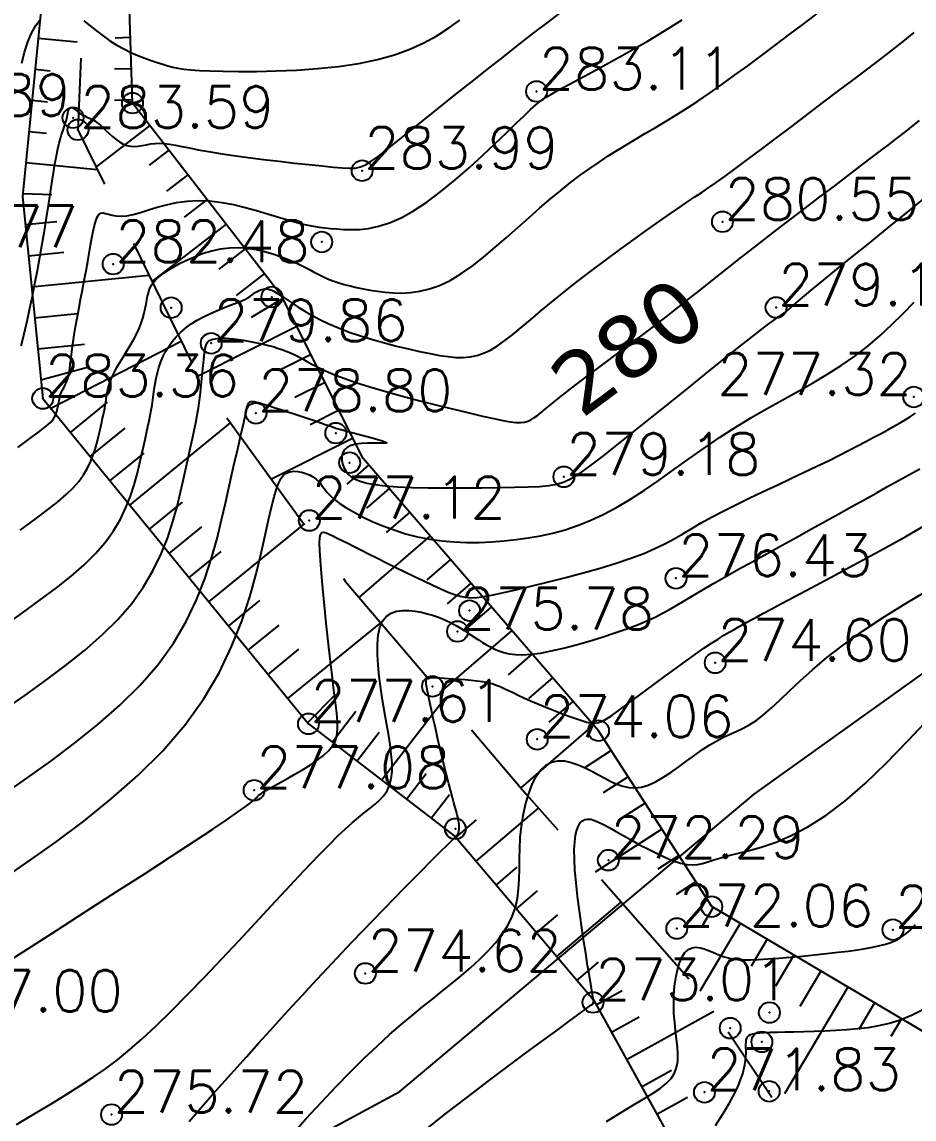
# Model space of a CAD drawing. Header units: millimetres. Extents: x 524954 to 526204, y 9523489 to 9524010.
# Drawn here: x 525968.85 to 525990.26, y 9523693.55 to 9523719.9 of the extents above; entities that cross this region are included whole.
import ezdxf
from ezdxf.enums import TextEntityAlignment as Align

# ---------------------------------------------------------------- set-up
doc = ezdxf.new("R2010")
doc.units = ezdxf.units.MM
doc.header["$PDMODE"] = 32
doc.header["$PDSIZE"] = 0.5
doc.linetypes.add('CACHE2', pattern=[4.7625, 3.175, -1.5875])
for name, color, linetype in [('Bas_Talus', 40, 'CACHE2'), ('CN_01_00', 3, 'Continuous'), ('CN_02_00', 4, 'Continuous'), ('CN_05_00', 6, 'Continuous'), ('CN_10_00', 1, 'Continuous'), ('Cotation Courbes de niveau', 7, 'Continuous'), ('Haut_Talus', 30, 'Continuous'), ('PLUME_4', 3, 'Continuous'), ('Talus', 2, 'Continuous'), ('TopoAlt', 3, 'Continuous'), ('TOPOJIS', 7, 'Continuous')]:
    doc.layers.add(name, color=color, linetype=linetype)
doc.styles.add('Simplex 1.0', font='Simplex.shx', dxfattribs={"width": 0.99, "height": 1})
doc.styles.add('Verdana 1.0', font='verdana.ttf', dxfattribs={"width": 0.99, "height": 1})

# ---------------------------------------------------------------- blocks, each defined once
blk = doc.blocks.new('TCPOINT M')
at = {"color": 0}
blk.add_point((0, 0), dxfattribs=at)
at = {"layer": 'TopoAlt', "style": 'Simplex 1.0', "width": 0.99}
blk.add_attdef('ALT', (0.15, 0.15), '', height=1, dxfattribs=at)

msp = doc.modelspace()

# ---------------------------------------------------------------- linework, layer by layer
at = {"layer": 'Bas_Talus', "flags": 128}
msp.add_lwpolyline([(525970.262, 9523719.035), (525970.196, 9523717.311), (525973.155, 9523711.239), (525976.613, 9523706.474), (525980.955, 9523701.353), (525985.193, 9523696.546), (525986.851, 9523694.081)], dxfattribs=at)
at = {"layer": 'CN_01_00', "flags": 128}
for points, elevation in [([(525968.755, 9523709.684), (525969.04, 9523709.895), (525969.247, 9523710.05), (525969.39, 9523710.159), (525969.483, 9523710.234), (525969.542, 9523710.288), (525969.58, 9523710.331), (525969.61, 9523710.373), (525969.635, 9523710.416), (525969.656, 9523710.459), (525969.672, 9523710.501), (525969.686, 9523710.542), (525969.696, 9523710.581), (525969.705, 9523710.617), (525969.713, 9523710.651), (525969.72, 9523710.681), (525969.726, 9523710.708), (525969.731, 9523710.733), (525969.736, 9523710.755), (525969.741, 9523710.776), (525969.745, 9523710.796), (525969.748, 9523710.815), (525969.751, 9523710.834), (525969.754, 9523710.853), (525969.757, 9523710.873), (525969.76, 9523710.894), (525969.765, 9523710.916), (525969.771, 9523710.94), (525969.779, 9523710.965), (525969.79, 9523710.992), (525969.804, 9523711.021), (525969.821, 9523711.053), (525969.84, 9523711.088), (525969.862, 9523711.127), (525969.884, 9523711.17), (525969.907, 9523711.219), (525969.929, 9523711.275), (525969.95, 9523711.337), (525969.968, 9523711.407), (525969.984, 9523711.485), (525969.998, 9523711.573), (525970.011, 9523711.673), (525970.025, 9523711.785), (525970.04, 9523711.91), (525970.058, 9523712.051), (525970.08, 9523712.208), (525970.107, 9523712.384), (525970.139, 9523712.577), (525970.177, 9523712.786), (525970.217, 9523713.007), (525970.26, 9523713.235), (525970.304, 9523713.466), (525970.348, 9523713.698), (525970.39, 9523713.925), (525970.43, 9523714.144), (525970.466, 9523714.351), (525970.499, 9523714.544), (525970.53, 9523714.72), (525970.561, 9523714.878), (525970.592, 9523715.014), (525970.625, 9523715.127), (525970.661, 9523715.215), (525970.701, 9523715.275), (525970.746, 9523715.305), (525970.798, 9523715.313), (525970.859, 9523715.304), (525970.932, 9523715.285), (525971.017, 9523715.263), (525971.117, 9523715.245), (525971.233, 9523715.237), (525971.368, 9523715.247), (525971.523, 9523715.278), (525971.697, 9523715.326), (525971.89, 9523715.386), (525972.099, 9523715.45), (525972.325, 9523715.511), (525972.565, 9523715.563), (525972.819, 9523715.6), (525973.085, 9523715.615), (525973.363, 9523715.603), (525973.646, 9523715.568), (525973.931, 9523715.514), (525974.212, 9523715.447), (525974.485, 9523715.372), (525974.745, 9523715.295), (525974.985, 9523715.22), (525975.203, 9523715.153), (525975.394, 9523715.098), (525975.562, 9523715.054), (525975.713, 9523715.02), (525975.852, 9523714.993), (525975.985, 9523714.973), (525976.119, 9523714.957), (525976.257, 9523714.944), (525976.406, 9523714.931), (525976.571, 9523714.919), (525976.754, 9523714.913), (525976.954, 9523714.92), (525977.173, 9523714.944), (525977.412, 9523714.995), (525977.67, 9523715.077), (525977.95, 9523715.197), (525978.251, 9523715.362), (525978.572, 9523715.575), (525978.908, 9523715.827), (525979.248, 9523716.106), (525979.584, 9523716.399), (525979.908, 9523716.694), (525980.21, 9523716.979), (525980.482, 9523717.241), (525980.716, 9523717.467), (525980.906, 9523717.65), (525981.059, 9523717.795), (525981.189, 9523717.909), (525981.305, 9523718.003), (525981.42, 9523718.084), (525981.545, 9523718.162), (525981.692, 9523718.246), (525981.873, 9523718.344), (525982.094, 9523718.463), (525982.352, 9523718.601), (525982.637, 9523718.754), (525982.941, 9523718.92), (525983.256, 9523719.093), (525983.572, 9523719.27), (525983.881, 9523719.447), (525984.174, 9523719.621), (525984.445, 9523719.789), (525984.701, 9523719.954)], 283), ([(525968.395, 9523705.377), (525968.864, 9523705.711), (525969.292, 9523706.021), (525969.682, 9523706.314), (525970.032, 9523706.593), (525970.344, 9523706.864), (525970.617, 9523707.132), (525970.852, 9523707.402), (525971.05, 9523707.679), (525971.214, 9523707.959), (525971.349, 9523708.239), (525971.458, 9523708.515), (525971.545, 9523708.783), (525971.616, 9523709.039), (525971.674, 9523709.279), (525971.723, 9523709.499), (525971.768, 9523709.698), (525971.808, 9523709.876), (525971.844, 9523710.037), (525971.876, 9523710.184), (525971.905, 9523710.321), (525971.931, 9523710.45), (525971.954, 9523710.575), (525971.975, 9523710.7), (525971.993, 9523710.826), (525972.01, 9523710.954), (525972.028, 9523711.084), (525972.049, 9523711.214), (525972.073, 9523711.345), (525972.102, 9523711.476), (525972.138, 9523711.606), (525972.182, 9523711.735), (525972.236, 9523711.862), (525972.3, 9523711.987), (525972.375, 9523712.11), (525972.46, 9523712.228), (525972.556, 9523712.342), (525972.664, 9523712.45), (525972.783, 9523712.553), (525972.915, 9523712.649), (525973.058, 9523712.738), (525973.21, 9523712.82), (525973.365, 9523712.895), (525973.52, 9523712.964), (525973.67, 9523713.025), (525973.812, 9523713.081), (525973.94, 9523713.131), (525974.051, 9523713.175), (525974.142, 9523713.214), (525974.214, 9523713.247), (525974.27, 9523713.277), (525974.314, 9523713.303), (525974.349, 9523713.326), (525974.377, 9523713.348), (525974.401, 9523713.367), (525974.425, 9523713.386), (525974.451, 9523713.405), (525974.48, 9523713.423), (525974.51, 9523713.439), (525974.542, 9523713.455), (525974.575, 9523713.468), (525974.61, 9523713.479), (525974.645, 9523713.487), (525974.681, 9523713.491), (525974.717, 9523713.491), (525974.756, 9523713.487), (525974.798, 9523713.476), (525974.846, 9523713.458), (525974.901, 9523713.432), (525974.965, 9523713.396), (525975.04, 9523713.35), (525975.128, 9523713.293), (525975.231, 9523713.223), (525975.35, 9523713.142), (525975.485, 9523713.053), (525975.638, 9523712.958), (525975.81, 9523712.858), (525976.001, 9523712.756), (525976.214, 9523712.653), (525976.449, 9523712.552), (525976.706, 9523712.454), (525976.98, 9523712.361), (525977.265, 9523712.273), (525977.555, 9523712.191), (525977.844, 9523712.116), (525978.127, 9523712.048), (525978.396, 9523711.987), (525978.646, 9523711.936), (525978.874, 9523711.894), (525979.08, 9523711.863), (525979.269, 9523711.845), (525979.445, 9523711.843), (525979.611, 9523711.857), (525979.773, 9523711.891), (525979.933, 9523711.945), (525980.096, 9523712.022), (525980.264, 9523712.123), (525980.442, 9523712.248), (525980.632, 9523712.395), (525980.837, 9523712.562), (525981.059, 9523712.749), (525981.3, 9523712.953), (525981.565, 9523713.174), (525981.855, 9523713.41), (525982.171, 9523713.66), (525982.506, 9523713.917), (525982.851, 9523714.176), (525983.198, 9523714.432), (525983.537, 9523714.679), (525983.859, 9523714.91), (525984.156, 9523715.12), (525984.419, 9523715.303), (525984.642, 9523715.456), (525984.834, 9523715.585), (525985.005, 9523715.7), (525985.169, 9523715.809), (525985.336, 9523715.923), (525985.518, 9523716.049), (525985.727, 9523716.198), (525985.975, 9523716.378), (525986.27, 9523716.596), (525986.603, 9523716.845), (525986.964, 9523717.117), (525987.342, 9523717.402), (525987.725, 9523717.693), (525988.102, 9523717.979), (525988.462, 9523718.253), (525988.794, 9523718.504), (525989.089, 9523718.727), (525989.352, 9523718.928), (525989.593, 9523719.112), (525989.82, 9523719.288), (525990.041, 9523719.463), (525990.264, 9523719.644)], 281), ([(525968.413, 9523701.35), (525968.972, 9523701.738), (525969.544, 9523702.148), (525970.117, 9523702.578), (525970.675, 9523703.026), (525971.205, 9523703.493), (525971.693, 9523703.975), (525972.125, 9523704.473), (525972.49, 9523704.984), (525972.793, 9523705.502), (525973.041, 9523706.019), (525973.243, 9523706.529), (525973.405, 9523707.024), (525973.536, 9523707.497), (525973.643, 9523707.94), (525973.734, 9523708.348), (525973.816, 9523708.714), (525973.889, 9523709.039), (525973.955, 9523709.326), (525974.014, 9523709.577), (525974.065, 9523709.796), (525974.109, 9523709.985), (525974.147, 9523710.147), (525974.178, 9523710.284), (525974.203, 9523710.399), (525974.222, 9523710.494), (525974.238, 9523710.571), (525974.252, 9523710.633), (525974.264, 9523710.68), (525974.275, 9523710.717), (525974.288, 9523710.744), (525974.303, 9523710.763), (525974.322, 9523710.777), (525974.346, 9523710.785), (525974.379, 9523710.787), (525974.424, 9523710.782), (525974.483, 9523710.77), (525974.558, 9523710.751), (525974.652, 9523710.724), (525974.768, 9523710.688), (525974.907, 9523710.644), (525975.064, 9523710.594), (525975.233, 9523710.539), (525975.407, 9523710.481), (525975.579, 9523710.424), (525975.743, 9523710.369), (525975.894, 9523710.318), (525976.023, 9523710.274), (525976.127, 9523710.237), (525976.212, 9523710.207), (525976.282, 9523710.182), (525976.346, 9523710.16), (525976.41, 9523710.14), (525976.482, 9523710.118), (525976.567, 9523710.094), (525976.673, 9523710.065), (525976.803, 9523710.031), (525976.951, 9523709.992), (525977.106, 9523709.951), (525977.256, 9523709.911), (525977.392, 9523709.872), (525977.503, 9523709.838), (525977.579, 9523709.811), (525977.61, 9523709.792), (525977.587, 9523709.784), (525977.519, 9523709.782), (525977.415, 9523709.785), (525977.287, 9523709.787), (525977.146, 9523709.786), (525977.002, 9523709.779), (525976.865, 9523709.76), (525976.746, 9523709.728), (525976.655, 9523709.679), (525976.589, 9523709.616), (525976.548, 9523709.542), (525976.529, 9523709.46), (525976.53, 9523709.373), (525976.547, 9523709.285), (525976.58, 9523709.198), (525976.625, 9523709.117), (525976.681, 9523709.043), (525976.753, 9523708.977), (525976.848, 9523708.919), (525976.97, 9523708.869), (525977.127, 9523708.826), (525977.324, 9523708.79), (525977.567, 9523708.762), (525977.862, 9523708.74), (525978.211, 9523708.724), (525978.604, 9523708.715), (525979.024, 9523708.711), (525979.457, 9523708.711), (525979.886, 9523708.714), (525980.297, 9523708.72), (525980.675, 9523708.728), (525981.004, 9523708.737), (525981.275, 9523708.747), (525981.498, 9523708.766), (525981.69, 9523708.8), (525981.869, 9523708.856), (525982.05, 9523708.943), (525982.251, 9523709.067), (525982.488, 9523709.237), (525982.779, 9523709.459), (525983.133, 9523709.738), (525983.539, 9523710.062), (525983.981, 9523710.416), (525984.44, 9523710.786), (525984.898, 9523711.157), (525985.339, 9523711.512), (525985.745, 9523711.839), (525986.098, 9523712.121), (525986.386, 9523712.348), (525986.612, 9523712.523), (525986.785, 9523712.655), (525986.913, 9523712.749), (525987.006, 9523712.816), (525987.072, 9523712.861), (525987.118, 9523712.892), (525987.155, 9523712.918), (525987.189, 9523712.945), (525987.231, 9523712.98), (525987.287, 9523713.029), (525987.367, 9523713.098), (525987.479, 9523713.193), (525987.631, 9523713.321), (525987.832, 9523713.488), (525988.09, 9523713.7), (525988.411, 9523713.96), (525988.788, 9523714.265), (525989.21, 9523714.606), (525989.67, 9523714.979), (525990.156, 9523715.374), (525990.66, 9523715.786)], 279), ([(525968.368, 9523697.241), (525968.993, 9523697.642), (525969.678, 9523698.082), (525970.396, 9523698.542), (525971.115, 9523699.006), (525971.807, 9523699.453), (525972.443, 9523699.865), (525972.993, 9523700.225), (525973.435, 9523700.517), (525973.776, 9523700.746), (525974.029, 9523700.92), (525974.209, 9523701.048), (525974.33, 9523701.138), (525974.407, 9523701.2), (525974.452, 9523701.241), (525974.48, 9523701.271), (525974.504, 9523701.296), (525974.529, 9523701.32), (525974.559, 9523701.345), (525974.598, 9523701.374), (525974.65, 9523701.408), (525974.719, 9523701.45), (525974.809, 9523701.502), (525974.924, 9523701.566), (525975.066, 9523701.643), (525975.229, 9523701.733), (525975.405, 9523701.833), (525975.587, 9523701.941), (525975.767, 9523702.054), (525975.937, 9523702.17), (525976.089, 9523702.287), (525976.215, 9523702.403), (525976.309, 9523702.517), (525976.374, 9523702.635), (525976.413, 9523702.765), (525976.429, 9523702.914), (525976.426, 9523703.09), (525976.407, 9523703.3), (525976.377, 9523703.553), (525976.339, 9523703.855), (525976.295, 9523704.211), (525976.249, 9523704.608), (525976.201, 9523705.031), (525976.155, 9523705.463), (525976.111, 9523705.888), (525976.071, 9523706.291), (525976.038, 9523706.656), (525976.014, 9523706.967), (525975.999, 9523707.211), (525975.995, 9523707.392), (525976.002, 9523707.519), (525976.021, 9523707.598), (525976.052, 9523707.638), (525976.097, 9523707.646), (525976.155, 9523707.631), (525976.228, 9523707.599), (525976.316, 9523707.557), (525976.419, 9523707.507), (525976.538, 9523707.448), (525976.672, 9523707.381), (525976.822, 9523707.306), (525976.988, 9523707.222), (525977.17, 9523707.13), (525977.369, 9523707.03), (525977.584, 9523706.923), (525977.809, 9523706.811), (525978.04, 9523706.697), (525978.271, 9523706.584), (525978.497, 9523706.476), (525978.711, 9523706.375), (525978.908, 9523706.286), (525979.083, 9523706.21), (525979.233, 9523706.151), (525979.366, 9523706.109), (525979.493, 9523706.083), (525979.625, 9523706.074), (525979.773, 9523706.082), (525979.947, 9523706.105), (525980.159, 9523706.145), (525980.419, 9523706.201), (525980.735, 9523706.272), (525981.096, 9523706.356), (525981.49, 9523706.452), (525981.903, 9523706.557), (525982.32, 9523706.668), (525982.73, 9523706.784), (525983.117, 9523706.903), (525983.469, 9523707.021), (525983.776, 9523707.138), (525984.044, 9523707.254), (525984.283, 9523707.371), (525984.504, 9523707.489), (525984.716, 9523707.61), (525984.931, 9523707.736), (525985.157, 9523707.868), (525985.406, 9523708.007), (525985.685, 9523708.153), (525985.988, 9523708.306), (525986.31, 9523708.463), (525986.642, 9523708.621), (525986.977, 9523708.78), (525987.309, 9523708.935), (525987.629, 9523709.086), (525987.931, 9523709.229), (525988.208, 9523709.364), (525988.462, 9523709.489), (525988.694, 9523709.607), (525988.908, 9523709.718), (525989.104, 9523709.822), (525989.286, 9523709.92), (525989.456, 9523710.013), (525989.615, 9523710.101), (525989.767, 9523710.185), (525989.911, 9523710.267), (525990.048, 9523710.347), (525990.178, 9523710.428), (525990.301, 9523710.509)], 277), ([(525978.583, 9523693.331), (525979.059, 9523693.709), (525979.55, 9523694.09), (525980.043, 9523694.465), (525980.522, 9523694.825), (525980.97, 9523695.158), (525981.374, 9523695.456), (525981.718, 9523695.707), (525981.989, 9523695.907), (525982.195, 9523696.057), (525982.343, 9523696.166), (525982.444, 9523696.24), (525982.507, 9523696.286), (525982.542, 9523696.311), (525982.557, 9523696.322), (525982.562, 9523696.325), (525982.565, 9523696.327), (525982.568, 9523696.329), (525982.571, 9523696.331), (525982.573, 9523696.332), (525982.575, 9523696.333), (525982.576, 9523696.334), (525982.577, 9523696.336), (525982.578, 9523696.337), (525982.579, 9523696.338), (525982.579, 9523696.34), (525982.579, 9523696.341), (525982.579, 9523696.343), (525982.579, 9523696.345), (525982.578, 9523696.347), (525982.578, 9523696.349), (525982.578, 9523696.351), (525982.578, 9523696.354), (525982.578, 9523696.356), (525982.578, 9523696.359), (525982.578, 9523696.362), (525982.578, 9523696.364), (525982.578, 9523696.367), (525982.577, 9523696.37), (525982.577, 9523696.373), (525982.576, 9523696.378), (525982.573, 9523696.389), (525982.568, 9523696.414), (525982.56, 9523696.46), (525982.547, 9523696.534), (525982.528, 9523696.642), (525982.503, 9523696.792), (525982.47, 9523696.99), (525982.429, 9523697.24), (525982.382, 9523697.533), (525982.332, 9523697.858), (525982.28, 9523698.202), (525982.232, 9523698.553), (525982.187, 9523698.899), (525982.151, 9523699.23), (525982.125, 9523699.531), (525982.111, 9523699.795), (525982.109, 9523700.02), (525982.119, 9523700.21), (525982.139, 9523700.367), (525982.168, 9523700.494), (525982.206, 9523700.593), (525982.251, 9523700.667), (525982.303, 9523700.718), (525982.361, 9523700.748), (525982.427, 9523700.758), (525982.503, 9523700.751), (525982.59, 9523700.725), (525982.692, 9523700.683), (525982.81, 9523700.624), (525982.946, 9523700.551), (525983.102, 9523700.464), (525983.279, 9523700.363), (525983.473, 9523700.255), (525983.677, 9523700.142), (525983.887, 9523700.031), (525984.095, 9523699.927), (525984.297, 9523699.833), (525984.486, 9523699.756), (525984.658, 9523699.699), (525984.807, 9523699.667), (525984.94, 9523699.658), (525985.064, 9523699.667), (525985.187, 9523699.692), (525985.317, 9523699.73), (525985.46, 9523699.776), (525985.625, 9523699.828), (525985.82, 9523699.882), (525986.05, 9523699.937), (525986.315, 9523700.002), (525986.616, 9523700.087), (525986.951, 9523700.203), (525987.318, 9523700.361), (525987.717, 9523700.57), (525988.147, 9523700.843), (525988.606, 9523701.189), (525989.093, 9523701.615), (525989.601, 9523702.106), (525990.122, 9523702.642), (525990.648, 9523703.206)], 273), ([(525985.495, 9523693.4), (525985.612, 9523693.578), (525985.723, 9523693.754), (525985.826, 9523693.925), (525985.917, 9523694.089), (525985.994, 9523694.242), (525986.058, 9523694.384), (525986.11, 9523694.516), (525986.151, 9523694.639), (525986.182, 9523694.753), (525986.204, 9523694.858), (525986.219, 9523694.956), (525986.228, 9523695.046), (525986.231, 9523695.13), (525986.231, 9523695.207), (525986.23, 9523695.277), (525986.229, 9523695.341), (525986.231, 9523695.398), (525986.237, 9523695.448), (525986.249, 9523695.492), (525986.268, 9523695.529), (525986.298, 9523695.559), (525986.34, 9523695.583), (525986.397, 9523695.601), (525986.47, 9523695.616), (525986.562, 9523695.626), (525986.676, 9523695.634), (525986.814, 9523695.639), (525986.977, 9523695.643), (525987.168, 9523695.647), (525987.382, 9523695.65), (525987.616, 9523695.655), (525987.865, 9523695.662), (525988.123, 9523695.671), (525988.387, 9523695.684), (525988.652, 9523695.702), (525988.914, 9523695.725), (525989.169, 9523695.755), (525989.421, 9523695.797), (525989.674, 9523695.855), (525989.934, 9523695.937), (525990.206, 9523696.046), (525990.494, 9523696.19)], 271)]:
    msp.add_lwpolyline(points, dxfattribs=dict(at, elevation=elevation))
at = {"layer": 'CN_02_00', "flags": 128}
for points, elevation in [([(525968.809, 9523707.697), (525969.166, 9523707.958), (525969.464, 9523708.182), (525969.711, 9523708.376), (525969.914, 9523708.549), (525970.08, 9523708.71), (525970.216, 9523708.867), (525970.33, 9523709.026), (525970.425, 9523709.187), (525970.502, 9523709.349), (525970.565, 9523709.508), (525970.616, 9523709.662), (525970.656, 9523709.81), (525970.69, 9523709.948), (525970.718, 9523710.075), (525970.744, 9523710.189), (525970.767, 9523710.292), (525970.788, 9523710.385), (525970.806, 9523710.47), (525970.823, 9523710.548), (525970.838, 9523710.623), (525970.851, 9523710.695), (525970.863, 9523710.767), (525970.874, 9523710.84), (525970.885, 9523710.915), (525970.898, 9523710.994), (525970.915, 9523711.077), (525970.939, 9523711.165), (525970.97, 9523711.26), (525971.01, 9523711.362), (525971.062, 9523711.473), (525971.125, 9523711.592), (525971.199, 9523711.719), (525971.279, 9523711.852), (525971.362, 9523711.988), (525971.446, 9523712.127), (525971.526, 9523712.266), (525971.599, 9523712.403), (525971.663, 9523712.537), (525971.715, 9523712.666), (525971.755, 9523712.789), (525971.787, 9523712.907), (525971.812, 9523713.018), (525971.832, 9523713.123), (525971.85, 9523713.221), (525971.867, 9523713.312), (525971.886, 9523713.395), (525971.909, 9523713.47), (525971.938, 9523713.54), (525971.975, 9523713.605), (525972.022, 9523713.669), (525972.083, 9523713.732), (525972.158, 9523713.797), (525972.251, 9523713.866), (525972.364, 9523713.94), (525972.498, 9523714.021), (525972.652, 9523714.106), (525972.822, 9523714.191), (525973.006, 9523714.272), (525973.202, 9523714.345), (525973.407, 9523714.406), (525973.618, 9523714.452), (525973.833, 9523714.478), (525974.048, 9523714.482), (525974.263, 9523714.466), (525974.473, 9523714.433), (525974.676, 9523714.387), (525974.871, 9523714.331), (525975.054, 9523714.269), (525975.223, 9523714.203), (525975.376, 9523714.138), (525975.51, 9523714.075), (525975.629, 9523714.016), (525975.736, 9523713.96), (525975.835, 9523713.907), (525975.929, 9523713.857), (525976.023, 9523713.809), (525976.119, 9523713.763), (525976.222, 9523713.719), (525976.334, 9523713.676), (525976.456, 9523713.635), (525976.588, 9523713.597), (525976.729, 9523713.56), (525976.879, 9523713.525), (525977.039, 9523713.493), (525977.207, 9523713.463), (525977.385, 9523713.436), (525977.571, 9523713.412), (525977.765, 9523713.396), (525977.969, 9523713.391), (525978.181, 9523713.402), (525978.403, 9523713.433), (525978.635, 9523713.49), (525978.876, 9523713.575), (525979.127, 9523713.695), (525979.387, 9523713.851), (525979.656, 9523714.039), (525979.929, 9523714.251), (525980.205, 9523714.481), (525980.481, 9523714.722), (525980.755, 9523714.966), (525981.024, 9523715.207), (525981.285, 9523715.439), (525981.538, 9523715.655), (525981.782, 9523715.856), (525982.02, 9523716.043), (525982.251, 9523716.218), (525982.478, 9523716.382), (525982.702, 9523716.536), (525982.924, 9523716.683), (525983.146, 9523716.823), (525983.368, 9523716.959), (525983.593, 9523717.093), (525983.821, 9523717.227), (525984.055, 9523717.365), (525984.296, 9523717.508), (525984.545, 9523717.66), (525984.804, 9523717.823), (525985.075, 9523718), (525985.358, 9523718.192), (525985.652, 9523718.4), (525985.958, 9523718.62), (525986.272, 9523718.851), (525986.594, 9523719.09), (525986.923, 9523719.337), (525987.256, 9523719.588), (525987.594, 9523719.843), (525987.934, 9523720.098)], 282), ([(525968.837, 9523712.126), (525968.882, 9523712.303), (525968.932, 9523712.514), (525968.987, 9523712.757), (525969.044, 9523713.025), (525969.104, 9523713.315), (525969.165, 9523713.619), (525969.225, 9523713.934), (525969.283, 9523714.254), (525969.339, 9523714.574), (525969.392, 9523714.888), (525969.44, 9523715.195), (525969.486, 9523715.489), (525969.529, 9523715.769), (525969.569, 9523716.032), (525969.607, 9523716.275), (525969.643, 9523716.494), (525969.678, 9523716.687), (525969.712, 9523716.851), (525969.744, 9523716.99), (525969.775, 9523717.105), (525969.803, 9523717.202), (525969.83, 9523717.282), (525969.854, 9523717.349), (525969.875, 9523717.407), (525969.893, 9523717.458), (525969.908, 9523717.506), (525969.92, 9523717.551), (525969.93, 9523717.592), (525969.938, 9523717.631), (525969.944, 9523717.667), (525969.95, 9523717.7), (525969.957, 9523717.73), (525969.963, 9523717.756), (525969.971, 9523717.78), (525969.98, 9523717.801), (525969.991, 9523717.818), (525970.003, 9523717.831), (525970.016, 9523717.84), (525970.031, 9523717.844), (525970.049, 9523717.844), (525970.068, 9523717.838), (525970.089, 9523717.826), (525970.112, 9523717.81), (525970.138, 9523717.791), (525970.166, 9523717.768), (525970.196, 9523717.744), (525970.229, 9523717.72), (525970.264, 9523717.696), (525970.303, 9523717.673), (525970.344, 9523717.652), (525970.388, 9523717.631), (525970.435, 9523717.61), (525970.486, 9523717.586), (525970.54, 9523717.557), (525970.598, 9523717.523), (525970.66, 9523717.48), (525970.726, 9523717.429), (525970.796, 9523717.366), (525970.869, 9523717.297), (525970.947, 9523717.223), (525971.027, 9523717.15), (525971.11, 9523717.081), (525971.195, 9523717.019), (525971.282, 9523716.968), (525971.371, 9523716.932), (525971.461, 9523716.914), (525971.552, 9523716.911), (525971.645, 9523716.918), (525971.741, 9523716.933), (525971.839, 9523716.952), (525971.941, 9523716.97), (525972.047, 9523716.984), (525972.157, 9523716.99), (525972.272, 9523716.985), (525972.397, 9523716.969), (525972.535, 9523716.945), (525972.693, 9523716.913), (525972.875, 9523716.875), (525973.085, 9523716.832), (525973.328, 9523716.787), (525973.61, 9523716.739), (525973.931, 9523716.691), (525974.283, 9523716.644), (525974.652, 9523716.598), (525975.026, 9523716.554), (525975.393, 9523716.513), (525975.739, 9523716.476), (525976.054, 9523716.443), (525976.322, 9523716.416), (525976.538, 9523716.396), (525976.709, 9523716.386), (525976.851, 9523716.392), (525976.977, 9523716.419), (525977.101, 9523716.471), (525977.237, 9523716.554), (525977.399, 9523716.672), (525977.601, 9523716.83), (525977.853, 9523717.03), (525978.15, 9523717.269), (525978.484, 9523717.537), (525978.847, 9523717.827), (525979.229, 9523718.133), (525979.622, 9523718.447), (525980.017, 9523718.761), (525980.406, 9523719.067), (525980.781, 9523719.361), (525981.139, 9523719.638), (525981.48, 9523719.899), (525981.8, 9523720.142)], 284), ([(525968.423, 9523699.337), (525969.026, 9523699.752), (525969.67, 9523700.211), (525970.334, 9523700.71), (525970.996, 9523701.243), (525971.635, 9523701.807), (525972.231, 9523702.397), (525972.761, 9523703.009), (525973.21, 9523703.637), (525973.582, 9523704.271), (525973.885, 9523704.899), (525974.129, 9523705.512), (525974.323, 9523706.097), (525974.475, 9523706.644), (525974.595, 9523707.141), (525974.691, 9523707.578), (525974.772, 9523707.947), (525974.841, 9523708.25), (525974.902, 9523708.495), (525974.959, 9523708.688), (525975.014, 9523708.835), (525975.071, 9523708.943), (525975.133, 9523709.018), (525975.204, 9523709.068), (525975.285, 9523709.097), (525975.375, 9523709.109), (525975.47, 9523709.105), (525975.567, 9523709.088), (525975.662, 9523709.059), (525975.753, 9523709.022), (525975.835, 9523708.977), (525975.906, 9523708.926), (525975.964, 9523708.873), (525976.014, 9523708.815), (525976.061, 9523708.753), (525976.111, 9523708.685), (525976.171, 9523708.612), (525976.246, 9523708.531), (525976.343, 9523708.443), (525976.468, 9523708.347), (525976.625, 9523708.242), (525976.812, 9523708.132), (525977.024, 9523708.019), (525977.26, 9523707.907), (525977.513, 9523707.8), (525977.782, 9523707.7), (525978.061, 9523707.611), (525978.348, 9523707.537), (525978.639, 9523707.479), (525978.933, 9523707.438), (525979.228, 9523707.412), (525979.525, 9523707.4), (525979.823, 9523707.401), (525980.12, 9523707.414), (525980.417, 9523707.437), (525980.712, 9523707.469), (525981.005, 9523707.51), (525981.297, 9523707.561), (525981.59, 9523707.626), (525981.886, 9523707.706), (525982.185, 9523707.806), (525982.49, 9523707.926), (525982.803, 9523708.07), (525983.124, 9523708.24), (525983.455, 9523708.438), (525983.795, 9523708.66), (525984.144, 9523708.899), (525984.499, 9523709.15), (525984.861, 9523709.408), (525985.228, 9523709.666), (525985.598, 9523709.92), (525985.972, 9523710.163), (525986.347, 9523710.391), (525986.722, 9523710.608), (525987.095, 9523710.816), (525987.462, 9523711.02), (525987.823, 9523711.224), (525988.174, 9523711.432), (525988.514, 9523711.648), (525988.84, 9523711.876), (525989.151, 9523712.118), (525989.447, 9523712.373), (525989.73, 9523712.636), (525990.003, 9523712.903), (525990.265, 9523713.171)], 278), ([(525968.719, 9523693.42), (525969.162, 9523693.687), (525969.567, 9523693.93), (525969.93, 9523694.151), (525970.26, 9523694.357), (525970.565, 9523694.557), (525970.857, 9523694.761), (525971.144, 9523694.977), (525971.436, 9523695.215), (525971.744, 9523695.484), (525972.076, 9523695.794), (525972.44, 9523696.15), (525972.828, 9523696.543), (525973.234, 9523696.964), (525973.646, 9523697.398), (525974.056, 9523697.836), (525974.455, 9523698.264), (525974.834, 9523698.672), (525975.183, 9523699.048), (525975.495, 9523699.382), (525975.773, 9523699.676), (525976.02, 9523699.933), (525976.24, 9523700.157), (525976.437, 9523700.352), (525976.615, 9523700.522), (525976.778, 9523700.669), (525976.929, 9523700.798), (525977.073, 9523700.912), (525977.207, 9523701.017), (525977.33, 9523701.117), (525977.441, 9523701.217), (525977.536, 9523701.323), (525977.615, 9523701.439), (525977.676, 9523701.571), (525977.716, 9523701.722), (525977.734, 9523701.898), (525977.734, 9523702.097), (525977.717, 9523702.315), (525977.688, 9523702.551), (525977.649, 9523702.801), (525977.604, 9523703.064), (525977.557, 9523703.336), (525977.509, 9523703.615), (525977.465, 9523703.897), (525977.428, 9523704.178), (525977.4, 9523704.452), (525977.385, 9523704.713), (525977.385, 9523704.955), (525977.404, 9523705.173), (525977.444, 9523705.361), (525977.509, 9523705.514), (525977.6, 9523705.628), (525977.714, 9523705.705), (525977.845, 9523705.751), (525977.988, 9523705.77), (525978.138, 9523705.769), (525978.29, 9523705.751), (525978.439, 9523705.723), (525978.58, 9523705.688), (525978.708, 9523705.651), (525978.825, 9523705.612), (525978.931, 9523705.572), (525979.03, 9523705.53), (525979.122, 9523705.486), (525979.21, 9523705.44), (525979.295, 9523705.392), (525979.379, 9523705.341), (525979.463, 9523705.287), (525979.549, 9523705.231), (525979.635, 9523705.174), (525979.724, 9523705.116), (525979.813, 9523705.058), (525979.905, 9523705), (525979.998, 9523704.945), (525980.094, 9523704.891), (525980.193, 9523704.84), (525980.298, 9523704.794), (525980.414, 9523704.755), (525980.544, 9523704.726), (525980.694, 9523704.708), (525980.866, 9523704.704), (525981.064, 9523704.715), (525981.294, 9523704.745), (525981.557, 9523704.794), (525981.846, 9523704.859), (525982.152, 9523704.939), (525982.467, 9523705.028), (525982.78, 9523705.125), (525983.084, 9523705.226), (525983.37, 9523705.327), (525983.627, 9523705.425), (525983.851, 9523705.518), (525984.048, 9523705.609), (525984.226, 9523705.699), (525984.396, 9523705.792), (525984.567, 9523705.891), (525984.747, 9523706), (525984.947, 9523706.12), (525985.175, 9523706.256), (525985.438, 9523706.409), (525985.733, 9523706.576), (525986.053, 9523706.756), (525986.391, 9523706.944), (525986.741, 9523707.138), (525987.097, 9523707.335), (525987.452, 9523707.531), (525987.799, 9523707.724), (525988.135, 9523707.91), (525988.457, 9523708.089), (525988.767, 9523708.262), (525989.064, 9523708.428), (525989.351, 9523708.588), (525989.627, 9523708.742), (525989.894, 9523708.89), (525990.151, 9523709.031), (525990.399, 9523709.167)], 276), ([(525975.329, 9523693.172), (525975.676, 9523693.563), (525976.031, 9523693.95), (525976.387, 9523694.327), (525976.735, 9523694.685), (525977.069, 9523695.016), (525977.383, 9523695.313), (525977.677, 9523695.581), (525977.955, 9523695.823), (525978.218, 9523696.043), (525978.469, 9523696.248), (525978.711, 9523696.442), (525978.946, 9523696.629), (525979.176, 9523696.814), (525979.403, 9523697.002), (525979.624, 9523697.192), (525979.836, 9523697.387), (525980.034, 9523697.584), (525980.216, 9523697.786), (525980.376, 9523697.991), (525980.511, 9523698.201), (525980.618, 9523698.414), (525980.694, 9523698.632), (525980.744, 9523698.855), (525980.773, 9523699.083), (525980.787, 9523699.317), (525980.793, 9523699.556), (525980.795, 9523699.802), (525980.8, 9523700.054), (525980.813, 9523700.314), (525980.84, 9523700.579), (525980.881, 9523700.845), (525980.936, 9523701.104), (525981.006, 9523701.349), (525981.089, 9523701.574), (525981.187, 9523701.771), (525981.298, 9523701.933), (525981.423, 9523702.053), (525981.562, 9523702.126), (525981.712, 9523702.157), (525981.87, 9523702.152), (525982.033, 9523702.118), (525982.2, 9523702.062), (525982.367, 9523701.989), (525982.531, 9523701.906), (525982.69, 9523701.82), (525982.842, 9523701.738), (525982.988, 9523701.662), (525983.131, 9523701.598), (525983.273, 9523701.548), (525983.417, 9523701.516), (525983.565, 9523701.507), (525983.719, 9523701.524), (525983.882, 9523701.57), (525984.056, 9523701.648), (525984.238, 9523701.752), (525984.426, 9523701.876), (525984.617, 9523702.012), (525984.809, 9523702.154), (525984.999, 9523702.294), (525985.184, 9523702.426), (525985.363, 9523702.543), (525985.532, 9523702.64), (525985.694, 9523702.722), (525985.852, 9523702.795), (525986.007, 9523702.866), (525986.163, 9523702.942), (525986.322, 9523703.029), (525986.487, 9523703.135), (525986.66, 9523703.265), (525986.844, 9523703.426), (525987.046, 9523703.616), (525987.273, 9523703.834), (525987.532, 9523704.077), (525987.83, 9523704.344), (525988.173, 9523704.634), (525988.57, 9523704.942), (525989.027, 9523705.269), (525989.547, 9523705.612), (525990.118, 9523705.966), (525990.723, 9523706.327)], 274), ([(525982.882, 9523693.493), (525983.215, 9523693.699), (525983.51, 9523693.875), (525983.766, 9523694.028), (525983.985, 9523694.163), (525984.168, 9523694.287), (525984.316, 9523694.405), (525984.431, 9523694.525), (525984.513, 9523694.653), (525984.565, 9523694.793), (525984.591, 9523694.946), (525984.596, 9523695.111), (525984.586, 9523695.287), (525984.566, 9523695.473), (525984.542, 9523695.67), (525984.519, 9523695.874), (525984.502, 9523696.087), (525984.496, 9523696.306), (525984.501, 9523696.526), (525984.518, 9523696.742), (525984.546, 9523696.947), (525984.585, 9523697.137), (525984.634, 9523697.306), (525984.695, 9523697.447), (525984.765, 9523697.556), (525984.846, 9523697.628), (525984.935, 9523697.667), (525985.03, 9523697.678), (525985.129, 9523697.668), (525985.23, 9523697.641), (525985.332, 9523697.604), (525985.431, 9523697.561), (525985.526, 9523697.518), (525985.617, 9523697.48), (525985.707, 9523697.448), (525985.801, 9523697.421), (525985.905, 9523697.401), (525986.025, 9523697.387), (525986.165, 9523697.38), (525986.33, 9523697.379), (525986.527, 9523697.384), (525986.758, 9523697.397), (525987.017, 9523697.415), (525987.295, 9523697.438), (525987.585, 9523697.465), (525987.877, 9523697.494), (525988.163, 9523697.525), (525988.435, 9523697.557), (525988.685, 9523697.588), (525988.906, 9523697.618), (525989.099, 9523697.648), (525989.267, 9523697.678), (525989.414, 9523697.709), (525989.543, 9523697.742), (525989.657, 9523697.777), (525989.759, 9523697.816), (525989.852, 9523697.858), (525989.942, 9523697.909), (525990.038, 9523697.977), (525990.152, 9523698.077), (525990.296, 9523698.223)], 272)]:
    msp.add_lwpolyline(points, dxfattribs=dict(at, elevation=elevation))
at = {"layer": 'CN_05_00', "flags": 128}
for points, elevation in [([(525968.849, 9523718.909), (525968.917, 9523719.179), (525968.995, 9523719.42), (525969.084, 9523719.632), (525969.183, 9523719.812), (525969.289, 9523719.959)], 285), ([(525970.341, 9523719.927), (525970.49, 9523719.81), (525970.644, 9523719.688), (525970.802, 9523719.566), (525970.965, 9523719.45), (525971.131, 9523719.345), (525971.3, 9523719.252), (525971.469, 9523719.17), (525971.636, 9523719.098), (525971.798, 9523719.034), (525971.953, 9523718.979), (525972.098, 9523718.93), (525972.232, 9523718.888), (525972.353, 9523718.851), (525972.471, 9523718.819), (525972.596, 9523718.791), (525972.737, 9523718.768), (525972.905, 9523718.75), (525973.111, 9523718.735), (525973.364, 9523718.724), (525973.675, 9523718.717), (525974.05, 9523718.713), (525974.48, 9523718.715), (525974.949, 9523718.725), (525975.443, 9523718.747), (525975.948, 9523718.782), (525976.45, 9523718.834), (525976.934, 9523718.904), (525977.386, 9523718.996), (525977.795, 9523719.11), (525978.164, 9523719.246), (525978.499, 9523719.4), (525978.806, 9523719.57), (525979.092, 9523719.751), (525979.363, 9523719.943)], 285), ([(525972.864, 9523693.493), (525973.106, 9523693.773), (525973.371, 9523694.075), (525973.653, 9523694.393), (525973.945, 9523694.719), (525974.241, 9523695.048), (525974.533, 9523695.372), (525974.817, 9523695.684), (525975.085, 9523695.98), (525975.341, 9523696.26), (525975.586, 9523696.529), (525975.826, 9523696.789), (525976.061, 9523697.044), (525976.296, 9523697.297), (525976.534, 9523697.55), (525976.779, 9523697.807), (525977.03, 9523698.071), (525977.287, 9523698.337), (525977.542, 9523698.601), (525977.793, 9523698.858), (525978.033, 9523699.104), (525978.259, 9523699.332), (525978.464, 9523699.54), (525978.645, 9523699.722), (525978.797, 9523699.874), (525978.923, 9523699.999), (525979.026, 9523700.099), (525979.107, 9523700.18), (525979.171, 9523700.242), (525979.219, 9523700.291), (525979.256, 9523700.33), (525979.283, 9523700.361), (525979.303, 9523700.387), (525979.318, 9523700.411), (525979.328, 9523700.432), (525979.335, 9523700.45), (525979.339, 9523700.467), (525979.341, 9523700.483), (525979.342, 9523700.498), (525979.343, 9523700.514), (525979.344, 9523700.53), (525979.346, 9523700.548), (525979.347, 9523700.57), (525979.347, 9523700.596), (525979.345, 9523700.629), (525979.34, 9523700.669), (525979.331, 9523700.718), (525979.319, 9523700.778), (525979.301, 9523700.849), (525979.278, 9523700.933), (525979.251, 9523701.032), (525979.219, 9523701.147), (525979.183, 9523701.279), (525979.142, 9523701.429), (525979.097, 9523701.6), (525979.048, 9523701.792), (525978.995, 9523702.005), (525978.94, 9523702.233), (525978.883, 9523702.471), (525978.828, 9523702.711), (525978.774, 9523702.946), (525978.723, 9523703.17), (525978.678, 9523703.375), (525978.639, 9523703.555), (525978.607, 9523703.705), (525978.583, 9523703.826), (525978.566, 9523703.921), (525978.556, 9523703.994), (525978.552, 9523704.049), (525978.554, 9523704.088), (525978.562, 9523704.115), (525978.575, 9523704.134), (525978.592, 9523704.147), (525978.617, 9523704.155), (525978.649, 9523704.159), (525978.69, 9523704.16), (525978.743, 9523704.158), (525978.808, 9523704.154), (525978.887, 9523704.149), (525978.982, 9523704.143), (525979.093, 9523704.136), (525979.217, 9523704.129), (525979.351, 9523704.12), (525979.491, 9523704.11), (525979.632, 9523704.097), (525979.771, 9523704.081), (525979.903, 9523704.062), (525980.026, 9523704.038), (525980.136, 9523704.01), (525980.237, 9523703.977), (525980.333, 9523703.939), (525980.429, 9523703.896), (525980.529, 9523703.848), (525980.638, 9523703.794), (525980.76, 9523703.734), (525980.899, 9523703.668), (525981.06, 9523703.596), (525981.236, 9523703.521), (525981.423, 9523703.444), (525981.613, 9523703.369), (525981.801, 9523703.296), (525981.981, 9523703.229), (525982.146, 9523703.17), (525982.291, 9523703.122), (525982.411, 9523703.086), (525982.513, 9523703.064), (525982.603, 9523703.06), (525982.69, 9523703.074), (525982.782, 9523703.108), (525982.886, 9523703.166), (525983.01, 9523703.248), (525983.163, 9523703.357), (525983.349, 9523703.493), (525983.564, 9523703.652), (525983.799, 9523703.826), (525984.047, 9523704.011), (525984.301, 9523704.199), (525984.553, 9523704.384), (525984.795, 9523704.559), (525985.019, 9523704.719), (525985.221, 9523704.858), (525985.4, 9523704.978), (525985.559, 9523705.081), (525985.701, 9523705.17), (525985.829, 9523705.246), (525985.944, 9523705.313), (525986.051, 9523705.373), (525986.151, 9523705.428), (525986.249, 9523705.483), (525986.354, 9523705.541), (525986.479, 9523705.609), (525986.634, 9523705.694), (525986.832, 9523705.8), (525987.083, 9523705.935), (525987.401, 9523706.104), (525987.795, 9523706.313), (525988.273, 9523706.567), (525988.822, 9523706.861), (525989.425, 9523707.189), (525990.064, 9523707.546), (525990.721, 9523707.926)], 275)]:
    msp.add_lwpolyline(points, dxfattribs=dict(at, elevation=elevation))
at = {"layer": 'CN_10_00', "elevation": 280, "flags": 128}
msp.add_lwpolyline([(525968.404, 9523703.364), (525968.918, 9523703.725), (525969.418, 9523704.085), (525969.899, 9523704.446), (525970.354, 9523704.809), (525970.774, 9523705.178), (525971.155, 9523705.554), (525971.489, 9523705.938), (525971.77, 9523706.332), (525972.004, 9523706.731), (525972.195, 9523707.129), (525972.35, 9523707.522), (525972.475, 9523707.903), (525972.576, 9523708.268), (525972.658, 9523708.61), (525972.729, 9523708.924), (525972.792, 9523709.206), (525972.849, 9523709.459), (525972.9, 9523709.689), (525972.946, 9523709.898), (525972.988, 9523710.093), (525973.025, 9523710.277), (525973.057, 9523710.455), (525973.086, 9523710.633), (525973.112, 9523710.812), (525973.135, 9523710.991), (525973.155, 9523711.168), (525973.173, 9523711.338), (525973.189, 9523711.499), (525973.203, 9523711.648), (525973.216, 9523711.781), (525973.229, 9523711.895), (525973.241, 9523711.987), (525973.253, 9523712.061), (525973.266, 9523712.118), (525973.28, 9523712.16), (525973.295, 9523712.192), (525973.312, 9523712.215), (525973.332, 9523712.232), (525973.354, 9523712.247), (525973.379, 9523712.26), (525973.409, 9523712.273), (525973.444, 9523712.284), (525973.486, 9523712.293), (525973.536, 9523712.301), (525973.595, 9523712.305), (525973.664, 9523712.306), (525973.744, 9523712.304), (525973.836, 9523712.297), (525973.938, 9523712.287), (525974.049, 9523712.273), (525974.166, 9523712.255), (525974.286, 9523712.235), (525974.409, 9523712.213), (525974.531, 9523712.188), (525974.651, 9523712.161), (525974.767, 9523712.133), (525974.879, 9523712.103), (525974.987, 9523712.07), (525975.093, 9523712.035), (525975.197, 9523711.997), (525975.298, 9523711.954), (525975.399, 9523711.908), (525975.499, 9523711.857), (525975.599, 9523711.801), (525975.706, 9523711.74), (525975.827, 9523711.673), (525975.967, 9523711.6), (525976.135, 9523711.521), (525976.336, 9523711.436), (525976.577, 9523711.343), (525976.866, 9523711.244), (525977.205, 9523711.138), (525977.584, 9523711.028), (525977.988, 9523710.916), (525978.405, 9523710.805), (525978.819, 9523710.699), (525979.217, 9523710.6), (525979.585, 9523710.511), (525979.908, 9523710.435), (525980.176, 9523710.375), (525980.394, 9523710.33), (525980.569, 9523710.3), (525980.708, 9523710.284), (525980.82, 9523710.281), (525980.911, 9523710.292), (525980.99, 9523710.314), (525981.064, 9523710.349), (525981.141, 9523710.395), (525981.223, 9523710.452), (525981.314, 9523710.522), (525981.417, 9523710.606), (525981.535, 9523710.703), (525981.672, 9523710.815), (525981.829, 9523710.941), (525982.01, 9523711.084), (525982.216, 9523711.243), (525982.446, 9523711.416), (525982.694, 9523711.601), (525982.957, 9523711.796), (525983.23, 9523711.999), (525983.51, 9523712.207), (525983.792, 9523712.419), (525984.071, 9523712.631), (525984.346, 9523712.844), (525984.619, 9523713.058), (525984.894, 9523713.275), (525985.175, 9523713.498), (525985.465, 9523713.729), (525985.769, 9523713.97), (525986.091, 9523714.225), (525986.435, 9523714.494), (525986.803, 9523714.778), (525987.188, 9523715.074), (525987.581, 9523715.375), (525987.974, 9523715.675), (525988.359, 9523715.968), (525988.726, 9523716.246), (525989.067, 9523716.506), (525989.374, 9523716.739), (525989.64, 9523716.942), (525989.869, 9523717.119), (525990.068, 9523717.273), (525990.242, 9523717.411), (525990.398, 9523717.536)], dxfattribs=at)
at = {"layer": 'Haut_Talus', "flags": 128}
for points in [[(525991.254, 9523695.197), (525985.409, 9523698.654), (525982.692, 9523702.879), (525977.042, 9523709.418), (525975.084, 9523713.321), (525971.506, 9523717.952), (525971.323, 9523723.72)], [(525969.535, 9523722.498), (525968.865, 9523715.711), (525969.351, 9523710.858), (525975.728, 9523703.044), (525979.256, 9523700.33), (525982.568, 9523696.414), (525984.876, 9523692.254)]]:
    msp.add_lwpolyline(points, dxfattribs=at)
at = {"layer": 'PLUME_4'}
msp.add_lwpolyline([(525953.448, 9523672.377), (525961.987, 9523679.016), (525962.449, 9523679.551), (525968.277, 9523689.001), (525977.923, 9523694.217), (525986.426, 9523701.355), (525986.426, 9523701.355), (525995.001, 9523707.495), (526004.039, 9523714.171), (526011.509, 9523721.735), (526011.971, 9523722.27), (526019.44, 9523729.834), (526025.803, 9523738.821), (526032.737, 9523746.847), (526033.199, 9523747.382), (526039.634, 9523755.372), (526044.927, 9523765.283), (526053.466, 9523771.922), (526053.43, 9523772.421), (526052.411, 9523786.384), (526056.171, 9523796.685)], dxfattribs=at)
msp.add_lwpolyline([(525953.448, 9523672.377), (525961.987, 9523679.016), (525962.449, 9523679.551), (525968.277, 9523689.001), (525977.923, 9523694.217), (525986.426, 9523701.355), (525986.426, 9523701.355), (525995.001, 9523707.495), (526004.039, 9523714.171), (526011.509, 9523721.735), (526011.971, 9523722.27), (526019.44, 9523729.834), (526025.803, 9523738.821), (526032.737, 9523746.847), (526033.199, 9523747.382), (526039.634, 9523755.372), (526044.927, 9523765.283), (526053.466, 9523771.922), (526053.43, 9523772.421), (526052.411, 9523786.384), (526056.171, 9523796.685)], dxfattribs=at)
at = {"layer": 'Talus'}
for p, q in [((525969.24, 9523719.512), (525970.181, 9523719.42)), ((525971.456, 9523719.526), (525971.093, 9523719.515)), ((525969.167, 9523718.766), (525969.527, 9523718.731)), ((525971.48, 9523718.777), (525971.07, 9523718.764)), ((525969.093, 9523718.02), (525969.468, 9523717.983)), ((525971.504, 9523718.027), (525971.077, 9523718.013)), ((525971.919, 9523717.418), (525970.63, 9523716.422)), ((525969.019, 9523717.273), (525969.438, 9523717.232)), ((525972.378, 9523716.824), (525971.907, 9523716.461)), ((525968.946, 9523716.527), (525970.661, 9523716.358)), ((525972.836, 9523716.231), (525972.324, 9523715.835)), ((525968.872, 9523715.781), (525969.573, 9523715.758)), ((525973.295, 9523715.637), (525972.742, 9523715.21)), ((525968.933, 9523715.034), (525969.687, 9523715.11)), ((525973.753, 9523715.044), (525971.972, 9523713.667)), ((525969.008, 9523714.288), (525969.854, 9523714.373)), ((525974.212, 9523714.451), (525973.577, 9523713.96)), ((525969.082, 9523713.542), (525971.896, 9523713.823)), ((525974.671, 9523713.857), (525973.995, 9523713.335)), ((525975.117, 9523713.256), (525974.355, 9523712.805)), ((525969.157, 9523712.795), (525970.187, 9523712.899)), ((525975.453, 9523712.586), (525973.079, 9523711.395)), ((525969.232, 9523712.049), (525970.353, 9523712.161)), ((525969.543, 9523710.623), (525972.671, 9523712.231)), ((525975.79, 9523711.915), (525975.026, 9523711.532)), ((525969.306, 9523711.303), (525970.428, 9523711.612)), ((525976.126, 9523711.245), (525975.399, 9523710.88)), ((525970.017, 9523710.042), (525970.904, 9523710.767)), ((525976.462, 9523710.574), (525975.772, 9523710.228)), ((525970.491, 9523709.461), (525971.333, 9523710.148)), ((525971.439, 9523708.299), (525973.857, 9523710.272)), ((525976.798, 9523709.904), (525974.838, 9523708.921)), ((525970.965, 9523708.88), (525971.782, 9523709.547)), ((525977.177, 9523709.262), (525976.647, 9523708.804)), ((525977.667, 9523708.694), (525977.121, 9523708.223)), ((525971.913, 9523707.718), (525972.708, 9523708.367)), ((525978.158, 9523708.127), (525977.595, 9523707.641)), ((525972.388, 9523707.137), (525973.171, 9523707.777)), ((525973.336, 9523705.975), (525975.622, 9523707.84)), ((525978.648, 9523707.559), (525976.943, 9523706.086)), ((525972.862, 9523706.556), (525973.635, 9523707.187)), ((525979.138, 9523706.992), (525978.568, 9523706.499)), ((525979.629, 9523706.424), (525979.057, 9523705.93)), ((525973.81, 9523705.394), (525974.561, 9523706.006)), ((525980.119, 9523705.857), (525979.545, 9523705.361)), ((525974.284, 9523704.813), (525975.024, 9523705.416)), ((525975.233, 9523703.65), (525977.464, 9523705.471)), ((525980.609, 9523705.289), (525978.883, 9523703.797)), ((525974.758, 9523704.231), (525975.498, 9523704.835)), ((525981.1, 9523704.722), (525980.522, 9523704.223)), ((525981.59, 9523704.154), (525981.011, 9523703.654)), ((525975.707, 9523703.069), (525976.389, 9523703.756)), ((525977.485, 9523701.692), (525978.999, 9523703.66)), ((525982.08, 9523703.587), (525981.5, 9523703.085)), ((525976.296, 9523702.606), (525976.866, 9523703.348)), ((525982.571, 9523703.019), (525980.823, 9523701.509)), ((525976.89, 9523702.149), (525977.428, 9523702.848)), ((525982.997, 9523702.404), (525982.366, 9523701.998)), ((525978.079, 9523701.235), (525978.551, 9523701.848)), ((525983.403, 9523701.773), (525982.803, 9523701.388)), ((525978.674, 9523700.777), (525979.113, 9523701.348)), ((525983.809, 9523701.143), (525983.241, 9523700.778)), ((525979.75, 9523699.745), (525981.252, 9523701.016)), ((525979.266, 9523700.318), (525979.764, 9523700.739)), ((525984.214, 9523700.512), (525982.607, 9523699.479)), ((525984.62, 9523699.881), (525984.116, 9523699.557)), ((525980.235, 9523699.172), (525980.739, 9523699.599)), ((525985.025, 9523699.25), (525984.554, 9523698.947)), ((525980.719, 9523698.6), (525981.228, 9523699.03)), ((525981.688, 9523697.455), (525983.237, 9523698.765)), ((525981.203, 9523698.027), (525981.716, 9523698.461)), ((525985.444, 9523698.633), (525985.164, 9523698.16)), ((525986.09, 9523698.251), (525985.126, 9523696.622)), ((525986.735, 9523697.869), (525986.356, 9523697.228)), ((525987.381, 9523697.488), (525986.941, 9523696.744)), ((525982.172, 9523696.882), (525982.692, 9523697.322)), ((525988.027, 9523697.106), (525987.526, 9523696.259)), ((525982.635, 9523696.294), (525983.257, 9523696.64)), ((525988.672, 9523696.724), (525987.154, 9523694.158)), ((525989.318, 9523696.342), (525988.938, 9523695.701)), ((525983.362, 9523694.983), (525985.461, 9523696.147)), ((525982.999, 9523695.638), (525983.669, 9523696.01)), ((525989.963, 9523695.96), (525989.71, 9523695.533)), ((525983.726, 9523694.327), (525984.445, 9523694.725)), ((525984.09, 9523693.671), (525984.827, 9523694.08))]:
    msp.add_line(p, q, dxfattribs=at)

# ---------------------------------------------------------------- block references
at = {"layer": 'TOPOJIS'}
ref = msp.add_blockref('TCPOINT M', (525981.204, 9523718.232, 283.11), dxfattribs=at)
ref.add_attrib('ALT', '283.11', (525981.254, 9523718.282, 283.11), dxfattribs={"layer": 'TopoAlt', "height": 1, "style": 'Simplex 1.0', "width": 0.99})
ref = msp.add_blockref('TCPOINT M', (525970.079, 9523717.6, 283.89), dxfattribs=at)
ref.add_attrib('ALT', '283.89', dxfattribs={"layer": 'TopoAlt', "height": 1, "style": 'Simplex 1.0', "width": 0.99}).set_placement((525970.029, 9523717.65, 283.89), align=Align.RIGHT)
ref = msp.add_blockref('TCPOINT M', (525970.196, 9523717.311, 283.59), dxfattribs=at)
ref.add_attrib('ALT', '283.59', (525970.246, 9523717.361, 283.59), dxfattribs={"layer": 'TopoAlt', "height": 1, "style": 'Simplex 1.0', "width": 0.99})
for p in [(525971.506, 9523717.952, 284.7), (525976.047, 9523714.617, 282.77), (525974.851, 9523713.294, 280.8), (525972.434, 9523713.038, 281.65), (525976.386, 9523710.026, 278.91), (525976.717, 9523709.316, 279.49), (525979.595, 9523705.763, 276.8), (525978.707, 9523703.944, 274.86), (525982.692, 9523702.879, 274.93), (525979.254, 9523700.524, 275.06), (525985.409, 9523698.654, 272.57), (525986.792, 9523696.11, 271.49), (525985.852, 9523695.736, 271.18), (525986.612, 9523695.406, 270.74), (525986.787, 9523694.22, 270.29)]:
    msp.add_blockref('TCPOINT M', p, dxfattribs=at)
ref = msp.add_blockref('TCPOINT M', (525977.016, 9523716.328, 283.99), dxfattribs=at)
ref.add_attrib('ALT', '283.99', (525977.066, 9523716.378, 283.99), dxfattribs={"layer": 'TopoAlt', "height": 1, "style": 'Simplex 1.0', "width": 0.99})
ref = msp.add_blockref('TCPOINT M', (525985.665, 9523715.102, 280.55), dxfattribs=at)
ref.add_attrib('ALT', '280.55', (525985.715, 9523715.152, 280.55), dxfattribs={"layer": 'TopoAlt', "height": 1, "style": 'Simplex 1.0', "width": 0.99})
ref = msp.add_blockref('TCPOINT M', (525965.486, 9523714.445, 286.77), dxfattribs=at)
ref.add_attrib('ALT', '286.77', (525965.536, 9523714.495, 286.77), dxfattribs={"layer": 'TopoAlt', "height": 1, "style": 'Simplex 1.0', "width": 0.99})
ref = msp.add_blockref('TCPOINT M', (525971.041, 9523714.085, 282.48), dxfattribs=at)
ref.add_attrib('ALT', '282.48', (525971.091, 9523714.135, 282.48), dxfattribs={"layer": 'TopoAlt', "height": 1, "style": 'Simplex 1.0', "width": 0.99})
ref = msp.add_blockref('TCPOINT M', (525986.952, 9523713.043, 279.12), dxfattribs=at)
ref.add_attrib('ALT', '279.12', (525987.002, 9523713.093, 279.12), dxfattribs={"layer": 'TopoAlt', "height": 1, "style": 'Simplex 1.0', "width": 0.99})
ref = msp.add_blockref('TCPOINT M', (525973.395, 9523712.183, 279.86), dxfattribs=at)
ref.add_attrib('ALT', '279.86', (525973.445, 9523712.233, 279.86), dxfattribs={"layer": 'TopoAlt', "height": 1, "style": 'Simplex 1.0', "width": 0.99})
ref = msp.add_blockref('TCPOINT M', (525969.351, 9523710.858, 283.36), dxfattribs=at)
ref.add_attrib('ALT', '283.36', (525969.401, 9523710.908, 283.36), dxfattribs={"layer": 'TopoAlt', "height": 1, "style": 'Simplex 1.0', "width": 0.99})
ref = msp.add_blockref('TCPOINT M', (525990.259, 9523710.894, 277.32), dxfattribs=at)
ref.add_attrib('ALT', '277.32', dxfattribs={"layer": 'TopoAlt', "height": 1, "style": 'Simplex 1.0', "width": 0.99}).set_placement((525990.209, 9523710.944, 277.32), align=Align.RIGHT)
ref = msp.add_blockref('TCPOINT M', (525974.469, 9523710.503, 278.8), dxfattribs=at)
ref.add_attrib('ALT', '278.80', (525974.519, 9523710.553, 278.8), dxfattribs={"layer": 'TopoAlt', "height": 1, "style": 'Simplex 1.0', "width": 0.99})
ref = msp.add_blockref('TCPOINT M', (525981.859, 9523708.977, 279.18), dxfattribs=at)
ref.add_attrib('ALT', '279.18', (525981.909, 9523709.027, 279.18), dxfattribs={"layer": 'TopoAlt', "height": 1, "style": 'Simplex 1.0', "width": 0.99})
ref = msp.add_blockref('TCPOINT M', (525975.749, 9523707.928, 277.12), dxfattribs=at)
ref.add_attrib('ALT', '277.12', (525975.799, 9523707.978, 277.12), dxfattribs={"layer": 'TopoAlt', "height": 1, "style": 'Simplex 1.0', "width": 0.99})
ref = msp.add_blockref('TCPOINT M', (525984.55, 9523706.539, 276.43), dxfattribs=at)
ref.add_attrib('ALT', '276.43', (525984.6, 9523706.589, 276.43), dxfattribs={"layer": 'TopoAlt', "height": 1, "style": 'Simplex 1.0', "width": 0.99})
ref = msp.add_blockref('TCPOINT M', (525979.308, 9523705.263, 275.78), dxfattribs=at)
ref.add_attrib('ALT', '275.78', (525979.358, 9523705.313, 275.78), dxfattribs={"layer": 'TopoAlt', "height": 1, "style": 'Simplex 1.0', "width": 0.99})
ref = msp.add_blockref('TCPOINT M', (525985.492, 9523704.51, 274.6), dxfattribs=at)
ref.add_attrib('ALT', '274.60', (525985.542, 9523704.56, 274.6), dxfattribs={"layer": 'TopoAlt', "height": 1, "style": 'Simplex 1.0', "width": 0.99})
ref = msp.add_blockref('TCPOINT M', (525975.728, 9523703.044, 277.61), dxfattribs=at)
ref.add_attrib('ALT', '277.61', (525975.778, 9523703.094, 277.61), dxfattribs={"layer": 'TopoAlt', "height": 1, "style": 'Simplex 1.0', "width": 0.99})
ref = msp.add_blockref('TCPOINT M', (525981.219, 9523702.673, 274.06), dxfattribs=at)
ref.add_attrib('ALT', '274.06', (525981.269, 9523702.723, 274.06), dxfattribs={"layer": 'TopoAlt', "height": 1, "style": 'Simplex 1.0', "width": 0.99})
ref = msp.add_blockref('TCPOINT M', (525974.424, 9523701.449, 277.08), dxfattribs=at)
ref.add_attrib('ALT', '277.08', (525974.474, 9523701.499, 277.08), dxfattribs={"layer": 'TopoAlt', "height": 1, "style": 'Simplex 1.0', "width": 0.99})
ref = msp.add_blockref('TCPOINT M', (525982.927, 9523699.77, 272.29), dxfattribs=at)
ref.add_attrib('ALT', '272.29', (525982.977, 9523699.82, 272.29), dxfattribs={"layer": 'TopoAlt', "height": 1, "style": 'Simplex 1.0', "width": 0.99})
ref = msp.add_blockref('TCPOINT M', (525984.569, 9523698.129, 272.06), dxfattribs=at)
ref.add_attrib('ALT', '272.06', (525984.619, 9523698.179, 272.06), dxfattribs={"layer": 'TopoAlt', "height": 1, "style": 'Simplex 1.0', "width": 0.99})
ref = msp.add_blockref('TCPOINT M', (525989.757, 9523698.101, 272.17), dxfattribs=at)
ref.add_attrib('ALT', '272.17', (525989.807, 9523698.151, 272.17), dxfattribs={"layer": 'TopoAlt', "height": 1, "style": 'Simplex 1.0', "width": 0.99})
ref = msp.add_blockref('TCPOINT M', (525977.093, 9523697.05, 274.62), dxfattribs=at)
ref.add_attrib('ALT', '274.62', (525977.143, 9523697.1, 274.62), dxfattribs={"layer": 'TopoAlt', "height": 1, "style": 'Simplex 1.0', "width": 0.99})
ref = msp.add_blockref('TCPOINT M', (525982.559, 9523696.354, 273.01), dxfattribs=at)
ref.add_attrib('ALT', '273.01', (525982.609, 9523696.404, 273.01), dxfattribs={"layer": 'TopoAlt', "height": 1, "style": 'Simplex 1.0', "width": 0.99})
ref = msp.add_blockref('TCPOINT M', (525966.557, 9523696.082, 277), dxfattribs=at)
ref.add_attrib('ALT', '277.00', (525966.607, 9523696.132, 277), dxfattribs={"layer": 'TopoAlt', "height": 1, "style": 'Simplex 1.0', "width": 0.99})
ref = msp.add_blockref('TCPOINT M', (525985.233, 9523694.195, 271.83), dxfattribs=at)
ref.add_attrib('ALT', '271.83', (525985.283, 9523694.245, 271.83), dxfattribs={"layer": 'TopoAlt', "height": 1, "style": 'Simplex 1.0', "width": 0.99})
ref = msp.add_blockref('TCPOINT M', (525971.003, 9523693.66, 275.72), dxfattribs=at)
ref.add_attrib('ALT', '275.72', (525971.053, 9523693.71, 275.72), dxfattribs={"layer": 'TopoAlt', "height": 1, "style": 'Simplex 1.0', "width": 0.99})

# ---------------------------------------------------------------- texts
at = {"layer": 'Cotation Courbes de niveau', "style": 'Verdana 1.0', "width": 0.99}
msp.add_text('280', height=1.5, rotation=36.6897, dxfattribs=at).set_placement((525983.388, 9523712.116, 280), align=Align.MIDDLE_CENTER)

doc.saveas('drawing.dxf')
